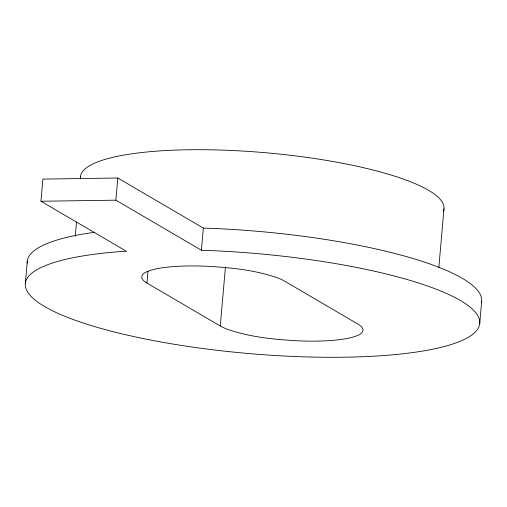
<?xml version="1.0" encoding="UTF-8"?>
<svg xmlns="http://www.w3.org/2000/svg" width="507" height="507" viewBox="0 0 507 507"><rect width="100%" height="100%" fill="white"/><g stroke="black" fill="none" stroke-linecap="round" stroke-linejoin="round"><path stroke-width="0.76" d="M25.35 283.394L27.289 261.232M40.953 201.254L115.869 200.17L201.418 250.249A228.074 50.142 5 0 1 476.46 330.741A228.074 50.142 5 0 1 130.09 335.742A228.074 50.142 5 0 1 123.493 251.371L126.503 251.326L40.953 201.254L42.892 179.091L117.808 178.008L203.358 228.08A228.074 50.142 5 0 1 481.441 302.755M75.264 236.23L76.5 222.104M80.277 178.952L80.48 176.601M115.869 200.17L117.808 178.008M146.948 283.077A62.266 13.689 5 0 1 142.999 280.041C139.647 276.911 143.361 272.779 146.707 271.777C154.66 268.425 163.381 267.563 171.892 266.72A82.806 18.208 5 0 1 206.083 266.219C230.349 267.557 255.015 269.876 278.058 278.058A62.272 13.689 5 0 1 284.44 281.062L357.828 324.017A62.272 13.689 5 0 1 361.764 327.053C365.103 330.196 361.358 334.309 358.018 335.311C350.052 338.657 341.319 339.519 332.801 340.362A82.806 18.208 5 0 1 298.598 340.85C274.338 339.513 249.685 337.193 226.654 328.999A62.272 13.689 5 0 1 220.279 326.001L146.948 283.077L147.981 271.283M201.418 250.249L203.358 228.08M220.285 326.001L225.438 267.05M438.821 267.671L443.974 208.821M479.711 323.675L481.65 301.513M27.239 263.127A228.074 50.142 5 0 1 94.828 232.269M80.474 178.496A182.457 40.11 5 0 1 268.102 152.962A182.457 40.11 5 0 1 443.333 211.299"/></g></svg>
